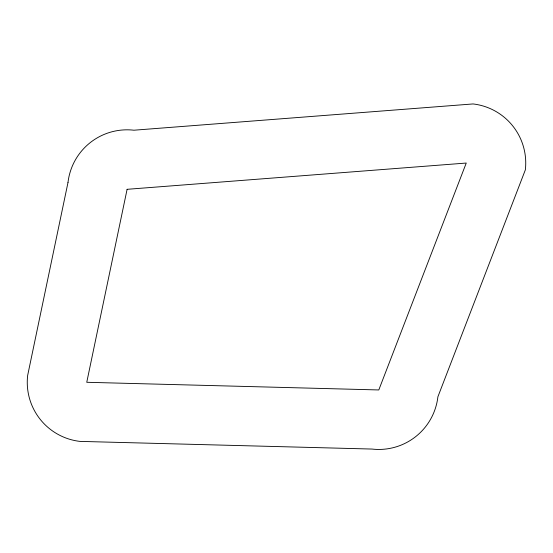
<?xml version="1.0" encoding="UTF-8"?>
<svg xmlns="http://www.w3.org/2000/svg" width="553" height="553" viewBox="0 0 553 553"><rect width="100%" height="100%" fill="white"/><g stroke="black" fill="none" stroke-linecap="round" stroke-linejoin="round"><path stroke-width="0.83" d="M67.998 182.49L27.65 375.473A59.496 59.496 0 0 0 79.929 441.391L371.982 449.057A59.496 59.496 0 0 0 437.9 396.778L525.35 169.861A59.496 59.496 0 0 0 473.071 103.943L133.923 130.211A59.496 59.496 0 0 0 67.998 182.49M127.1 189.313L86.752 382.289L378.798 389.955L466.248 163.045L127.1 189.313"/></g></svg>
